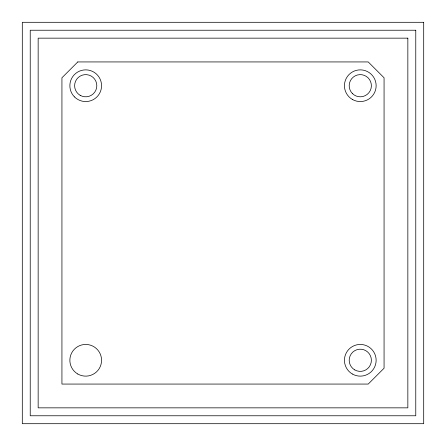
<?xml version="1.0" encoding="UTF-8"?>
<svg xmlns="http://www.w3.org/2000/svg" width="446" height="446" viewBox="0 0 446 446"><rect width="100%" height="100%" fill="white"/><g stroke="black" fill="none" stroke-linecap="round" stroke-linejoin="round"><path stroke-width="0.67" d="M77.788 61.933L61.933 77.788L61.933 384.067L368.212 384.067L384.067 368.212L384.067 77.788L368.212 61.933L77.788 61.933M423.7 22.3L22.3 22.3L22.3 423.7L423.7 423.7L423.7 22.3M415.772 30.228L30.228 30.228L30.228 415.772L415.772 415.772L415.772 30.228M407.845 38.155L38.155 38.155L38.155 407.845L407.845 407.845L407.845 38.155M74.504 96.921A15.855 15.855 0 0 0 101.025 89.813A15.855 15.855 0 0 0 81.607 70.401A15.855 15.855 0 0 0 74.504 96.921M352.362 99.441A15.855 15.855 0 0 0 376.14 85.71A15.855 15.855 0 0 0 352.362 71.984A15.855 15.855 0 0 0 352.362 99.441M352.362 374.016A15.855 15.855 0 0 0 376.14 360.29A15.855 15.855 0 0 0 352.362 346.559A15.855 15.855 0 0 0 352.362 374.016M77.788 374.016A15.855 15.855 0 0 0 101.565 360.29A15.855 15.855 0 0 0 77.788 346.559A15.855 15.855 0 0 0 77.788 374.016M80.163 95.321A11.1 11.1 0 0 0 96.81 85.71A11.1 11.1 0 0 0 80.163 76.104A11.1 11.1 0 0 0 80.163 95.321M352.44 93.56A11.1 11.1 0 0 0 371.005 88.587A11.1 11.1 0 0 0 357.413 74.995A11.1 11.1 0 0 0 352.44 93.56M354.737 369.896A11.1 11.1 0 0 0 371.384 360.29A11.1 11.1 0 0 0 354.737 350.679A11.1 11.1 0 0 0 354.737 369.896"/></g></svg>
